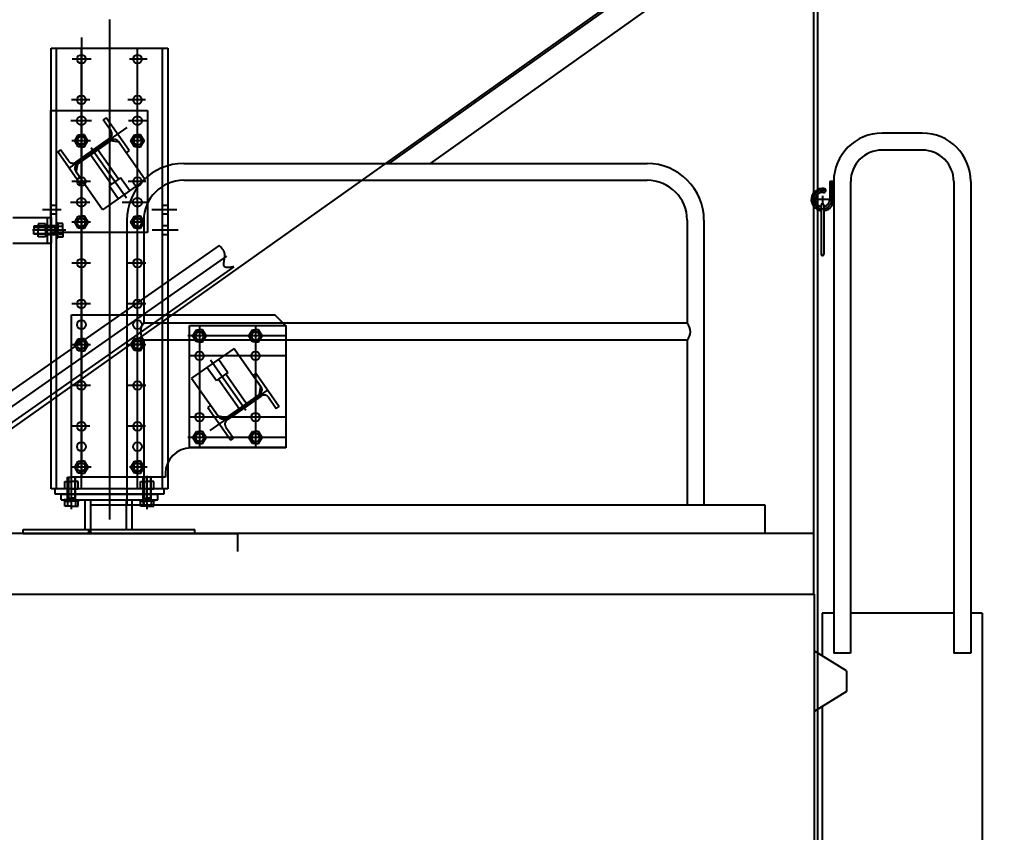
# Model space of a CAD drawing. Header units: millimetres. Extents: x 0 to 42000, y 0 to 29700.
# Drawn here: x 17909 to 20346, y 14792 to 16824 of the extents above; entities that cross this region are included whole.
import ezdxf

# ---------------------------------------------------------------- set-up
doc = ezdxf.new("R2010")
doc.units = ezdxf.units.MM
doc.header["$LTSCALE"] = 1000
for name, pattern in [('F', [0.75, 0.5, -0.25]), ('G', [2, 1.25, -0.25, 0.25, -0.25]), ('K', [2.5, 1.25, -0.25, 0.25, -0.25, 0.25, -0.25])]:
    doc.linetypes.add(name, pattern=pattern)
for name, color, linetype in [('01', 7, 'Continuous'), ('02', 1, 'Continuous'), ('04', 2, 'F'), ('05', 142, 'G'), ('07', 6, 'K'), ('08', 1, 'Continuous')]:
    doc.layers.add(name, color=color, linetype=linetype)
doc.styles.get("Standard").update_dxf_attribs({"font": 'isocp', "width": 0.707, "bigfont": 'intecad.shx'})
doc.dimstyles.new('INTE', dxfattribs={"dimscale": 100, "dimtxt": 3.5, "dimasz": 3, "dimexe": 3, "dimexo": 0, "dimgap": 1, "dimtad": 1, "dimdec": 0, "dimdsep": 46, "dimtxsty": 'Standard', "dimcen": 0, "dimclrd": 1, "dimclre": 1, "dimclrt": 3, "dimaunit": 1, "dimadec": 0, "dimazin": 0, "dimtfac": 1, "dimtdec": 0, "dimtmove": 0, "dimatfit": 0, "dimfxl": 1, "dimarcsym": 0})

# ---------------------------------------------------------------- blocks, each defined once
blk = doc.blocks.new('*D672')
at = {"layer": '08', "color": 1, "lineweight": -2}
for p, q in [((7192, 14983.9), (7192, 22424.2)), ((19894.5, 15539.4), (19894.5, 22424.2)), ((19594.5, 22124.2), (7492, 22124.2))]:
    blk.add_line(p, q, dxfattribs=at)
at = {"layer": '08', "color": 1}
for points in [[(7492, 22174.2), (7492, 22074.2), (7192, 22124.2)], [(19594.5, 22174.2), (19594.5, 22074.2), (19894.5, 22124.2)]]:
    blk.add_solid(points, dxfattribs=at)
at = {"layer": 'DEFPOINTS', "color": 0}
for p in [(7192, 22124.2), (19894.5, 15539.4), (7192, 14983.9)]:
    blk.add_point(p, dxfattribs=at)
at = {"layer": '08', "color": 3, "insert": (13543.2, 22399.3), "char_height": 350, "attachment_point": 5}
blk.add_mtext('12703', dxfattribs=at)
blk = doc.blocks.new('*D675')
at = {"layer": '08', "color": 1, "lineweight": -2}
for p, q in [((32404, 24603.7), (33320.5, 24603.7)), ((33020.5, 7640.5), (33020.5, 24303.7)), ((18876.1, 7340.5), (33320.5, 7340.5))]:
    blk.add_line(p, q, dxfattribs=at)
at = {"layer": '08', "color": 1}
for points in [[(32970.5, 24303.7), (33070.5, 24303.7), (33020.5, 24603.7)], [(32970.5, 7640.5), (33070.5, 7640.5), (33020.5, 7340.5)]]:
    blk.add_solid(points, dxfattribs=at)
at = {"layer": 'DEFPOINTS', "color": 0}
for p in [(32404, 24603.7), (33020.5, 24603.7), (18876.1, 7340.5)]:
    blk.add_point(p, dxfattribs=at)
at = {"layer": '08', "color": 3, "insert": (32745.5, 17193.2), "char_height": 350, "attachment_point": 5, "rotation": 90}
blk.add_mtext('17263', dxfattribs=at)
blk = doc.blocks.new('*D677')
at = {"layer": '08', "color": 1, "lineweight": -2}
for p, q in [((16398.8, 19983.5), (16398.8, 21558.3)), ((19904, 12102.8), (19904, 21558.3)), ((16698.8, 21258.3), (19604, 21258.3))]:
    blk.add_line(p, q, dxfattribs=at)
at = {"layer": '08', "color": 1}
for points in [[(16698.8, 21308.3), (16698.8, 21208.3), (16398.8, 21258.3)], [(19604, 21308.3), (19604, 21208.3), (19904, 21258.3)]]:
    blk.add_solid(points, dxfattribs=at)
at = {"layer": 'DEFPOINTS', "color": 0}
for p in [(19904, 21258.3), (16398.8, 19983.5), (19904, 12102.8)]:
    blk.add_point(p, dxfattribs=at)
at = {"layer": '08', "color": 3, "insert": (18151.4, 21533.3), "char_height": 350, "attachment_point": 5}
blk.add_mtext('3505', dxfattribs=at)
blk = doc.blocks.new('*U724')
at = {"layer": '01'}
for p, q in [((0, 16.5), (-15, 7.8)), ((-15, 7.8), (-15, 0)), ((-15, -7.8), (-15, 0)), ((15, 7.8), (0, 16.5)), ((15, 0), (15, 7.8)), ((15, 0), (15, -7.8)), ((0, -16.5), (-15, -7.8)), ((15, -7.8), (0, -16.5))]:
    blk.add_line(p, q, dxfattribs=at)
at = {"layer": '05'}
for p, q in [((-16.9, 0), (16.3, 0)), ((0, -18.3), (0, 17.9))]:
    blk.add_line(p, q, dxfattribs=at)
blk = doc.blocks.new('*U683')
at = {"layer": '01'}
for p, q in [((-12.5, 0), (-12.5, 16.8)), ((-12.5, 16.8), (0, 16.8)), ((0, 10), (-12.5, 10)), ((-12.5, 0), (-12.5, -16.8)), ((0, 16.8), (0, 0)), ((0, 10), (60, 10)), ((0, -16.8), (0, 0)), ((7.5, 10), (7.5, 0)), ((7.5, -10), (7.5, 0)), ((60, 10), (60, 0)), ((60, -10), (60, 0)), ((0, -10), (-12.5, -10)), ((-12.5, -16.8), (0, -16.8)), ((0, -10), (60, -10))]:
    blk.add_line(p, q, dxfattribs=at)
at = {"layer": '02'}
for p, q in [((60, 8), (7.5, 8)), ((60, -8), (7.5, -8))]:
    blk.add_line(p, q, dxfattribs=at)
at = {"layer": '05'}
blk.add_line((-15.6, 0), (63.5, 0), dxfattribs=at)
blk = doc.blocks.new('*U684')
at = {"layer": '01'}
for p, q in [((-18, 0), (-18, 16.5)), ((-18, 16.5), (0, 16.5)), ((-18, 10), (0, 10)), ((0, 16.5), (0, 0)), ((0, -16.5), (0, 0)), ((-18, 0), (-18, -16.5)), ((-18, -10), (0, -10)), ((-18, -16.5), (0, -16.5))]:
    blk.add_line(p, q, dxfattribs=at)
at = {"layer": '05'}
blk.add_line((-19.1, 0), (1.1, 0), dxfattribs=at)
blk = doc.blocks.new('hfg')
at = {"layer": '01'}
for p, q in [((8066.2, -2167.8), (8066.2, -2170.8)), ((8073.7, -2167.8), (8073.7, -2170.8)), ((8095.7, -2167.8), (8095.7, -2170.8)), ((8103.2, -2167.8), (8103.2, -2170.8)), ((8066.2, -2170.8), (8084.7, -2170.8)), ((8103.2, -2170.8), (8084.7, -2170.8))]:
    blk.add_line(p, q, dxfattribs=at)
at = {"layer": '05', "color": 4, "linetype": 'G', "ltscale": 0.2}
blk.add_line((8084.7, -2190.8), (8084.7, -2124.3), dxfattribs=at)
at = {"layer": '05'}
blk.add_line((8084.7, -2165.7), (8084.7, -2172.6), dxfattribs=at)
at = {"layer": '02', "rotation": 90}
for name, p in [('*U683', (8084.7, -2170.8)), ('*U684', (8084.7, -2121.8))]:
    blk.add_blockref(name, p, dxfattribs=at)

msp = doc.modelspace()

# ---------------------------------------------------------------- linework, layer by layer
for p, q in [((19933.8, 16419.1), (19933.8, 16374.1)), ((19912.1, 16359.8), (19912.1, 16237.9)), ((19919.5, 16359.8), (19919.5, 16237.9)), ((18013.5, 15623.4), (18013.5, 15637.4)), ((18073.5, 15549.4), (18073.5, 15623.4)), ((18087.5, 15549.4), (18087.5, 15623.4)), ((18176.5, 15549.4), (18176.5, 15623.4)), ((18190.5, 15549.4), (18190.5, 15623.4)), ((18254.5, 15623.4), (18254.5, 15637.4)), ((17918.5, 15549.4), (18347.5, 15549.4)), ((17918.5, 15539.4), (17918.5, 15549.4)), ((18082.5, 15539.4), (18082.5, 15549.4)), ((18347.5, 15539.4), (18347.5, 15549.4)), ((17918.5, 15539.4), (18347.5, 15539.4)), ((19976, 15195.7), (19895, 15246.2)), ((19895, 15246.2), (19895, 15094.2)), ((19976, 15195.7), (19976, 15144.7)), ((19976, 15144.7), (19895, 15094.2))]:
    msp.add_line(p, q)
for centre, start, end in [((19915.8, 16359.8), 0, 180), ((19915.8, 16237.9), 180, 0)]:
    msp.add_arc(centre, 3.7, start, end)
at = {"layer": '01'}
for p, q in [((31696.5, 25600.6), (14793.1, 13604.1)), ((17987.9, 16291.5), (17987.9, 16596.5)), ((18125.9, 16578.5), (18118.5, 16573.3)), ((18175.9, 16491.4), (18156.4, 16519.2)), ((20165, 16540.2), (20065, 16540.2)), ((20165, 16497.9), (20065, 16497.9)), ((18319.6, 16464.7), (19477.6, 16464.7)), ((18319.6, 16422.4), (19477.6, 16422.4)), ((18069.4, 16416.8), (18062, 16411.7)), ((19943.8, 16419.1), (19943.8, 15240.2)), ((19986.1, 16419.1), (19986.1, 15240.2)), ((20243.8, 16419.1), (20243.8, 15240.2)), ((20286.1, 16419.1), (20286.1, 15240.2)), ((17893, 16329.4), (17988, 16329.4)), ((17978, 16329.4), (17978, 16265.4)), ((17988, 16329.4), (17988, 16265.4)), ((18177.6, 16322.4), (18177.6, 15610.4)), ((18219.6, 16322.4), (18219.6, 16064.6)), ((19577.6, 16322.4), (19577.6, 16064.6)), ((19619.6, 16322.4), (19619.6, 15610.4)), ((17893, 16265.4), (17988, 16265.4)), ((18039, 16086.4), (18547, 16086.4)), ((18039, 15680.4), (18039, 16086.4)), ((18575, 16058.4), (18547, 16086.4)), ((18575, 16059.4), (18575, 15754.4)), ((18575, 16058.4), (18575, 15753.4)), ((18219.6, 16022.7), (18219.6, 15610.4)), ((19577.6, 16022.7), (19577.6, 15610.4)), ((18493.5, 15934), (18513, 15906.1)), ((18437, 15772.4), (18444.3, 15777.5)), ((18575, 15753.4), (18338, 15753.4)), ((18274, 15680.4), (18039, 15680.4)), ((18274, 15689.4), (18274, 15680.4)), ((18013.5, 15637.4), (18254.5, 15637.4)), ((18013.5, 15623.4), (18254.5, 15623.4)), ((18039.5, 15623.4), (18021, 15623.4)), ((18039.5, 15623.4), (18058, 15623.4)), ((19915, 15340.2), (19915, 15233.7)), ((20243.8, 15340.2), (19986.1, 15340.2)), ((20315, 15340.2), (20286.1, 15340.2)), ((20315, 15340.2), (20315, 14041.5)), ((19986.1, 15240.2), (19943.8, 15240.2)), ((20286.1, 15240.2), (20243.8, 15240.2)), ((19915, 15106.7), (19915, 14253.7))]:
    msp.add_line(p, q, dxfattribs=at)
at = {"layer": '01', "color": 7, "linetype": 'Continuous'}
for p, q in [((20623.2, 17663.4), (18935.5, 16464.7)), ((20515.1, 17660.2), (18831.9, 16464.7)), ((17988, 15651.4), (17988, 16752.4)), ((17988, 16752.4), (18280, 16752.4)), ((18002, 15651.4), (18002, 16752.4)), ((18266, 16752.4), (18266, 15651.4)), ((18280, 16752.4), (18280, 15651.4)), ((19943.8, 16419.1), (19933.8, 16419.1)), ((19943.8, 16419.1), (19943.8, 16374.1)), ((19577.4, 16064.8), (18219.7, 16064.8)), ((19577.4, 16022.5), (18219.7, 16022.5)), ((18280, 15651.4), (17988, 15651.4)), ((17998, 15637.4), (17998, 15651.4)), ((18270, 15651.4), (18270, 15637.4)), ((18270, 15637.4), (17998, 15637.4)), ((19772.5, 15610.4), (18086.5, 15610.4)), ((18086.5, 15610.4), (18086.5, 15539.4)), ((19772.5, 15539.4), (19772.5, 15610.4)), ((19894.5, 15539.4), (17894.5, 15539.4)), ((19894.5, 15387.6), (19894.5, 15539.4)), ((17198.3, 15387.4), (19895, 15387.4)), ((19895, 15387.4), (19895, 13709.9)), ((19943.8, 15340.2), (19915, 15340.2))]:
    msp.add_line(p, q, dxfattribs=at)
at = {"layer": '01'}
for centre in [(18064, 16725.4), (18204, 16725.4), (18064, 16623.4), (18204, 16623.4), (18064, 16521.4), (18204, 16521.4), (18064, 16419.4), (18204, 16419.4), (18064, 16317.4), (18204, 16317.4), (18064, 16215.4), (18064, 16215.4), (18204, 16215.4), (18204, 16215.4), (18064, 16113.4), (18204, 16113.4), (18064, 16061.4), (18204, 16061.4), (18359, 16033.4), (18499, 16033.4), (18064, 16011.4), (18064, 16011.4), (18204, 16011.4), (18204, 16011.4), (18359, 15983.4), (18499, 15983.4), (18064, 15909.4), (18204, 15909.4), (18359, 15830.4), (18499, 15830.4), (18064, 15807.4), (18204, 15807.4), (18359, 15779.6), (18359, 15779.4), (18499, 15779.6), (18499, 15779.4), (18064, 15756.4), (18204, 15756.4), (18064, 15705.4), (18064, 15705.4), (18204, 15705.4), (18204, 15705.4)]:
    msp.add_circle(centre, 11, dxfattribs=at)
at = {"layer": '01', "color": 7, "linetype": 'Continuous'}
for centre, radius, start, end in [((20065, 16419.1), 121.2, 90, 180), ((20165, 16419.1), 121.2, 0, 90), ((20065, 16419.1), 78.8, 90, 180), ((20165, 16419.1), 78.8, 0, 90), ((19915.8, 16374.1), 28, 82.4054, 262.4054), ((19918.9, 16396.9), 5, 262.4054, 82.4054), ((19915.8, 16374.1), 18, 82.4054, 258.1361), ((19915.8, 16374.1), 18, 281.8639, 0), ((19915.8, 16374.1), 28, 277.5946, 0), ((18243.1, 16043.7), 31.5, 137.8524, 222.1476), ((19554.1, 16043.7), 31.5, 317.8524, 42.1476)]:
    msp.add_arc(centre, radius, start, end, dxfattribs=at)
at = {"layer": '01'}
for centre, radius, start, end in [((18319.6, 16322.4), 142, 90, 180), ((19477.6, 16322.4), 142, 0, 90), ((18319.6, 16322.4), 100, 90, 180), ((19477.6, 16322.4), 100, 0, 90), ((18338, 15689.4), 64, 90, 180)]:
    msp.add_arc(centre, radius, start, end, dxfattribs=at)
at = {"layer": '02', "color": 1, "linetype": 'Continuous'}
for p, q in [((17988, 16308.4), (17978, 16308.4)), ((17988, 16286.4), (17978, 16286.4))]:
    msp.add_line(p, q, dxfattribs=at)
msp.add_circle((18063.9, 16521.5), 10, dxfattribs=at)
for centre, start, end in [((18203.9, 16521.5), 0, 270.4289), ((18064, 16317.4), 270, 180), ((18204, 16317.4), 1.2251, 269.5711), ((18359, 16033.1), 1.2251, 269.5711), ((18499, 16033.1), 1.2251, 269.5711), ((18064, 16011.4), 270, 180), ((18204, 16011.4), 1.2251, 269.5711), ((18359, 15779.4), 1.2251, 269.5711), ((18499, 15779.4), 1.2251, 269.5711), ((18064, 15705.4), 270, 180), ((18204, 15705.4), 1.2251, 269.5711)]:
    msp.add_arc(centre, 10, start, end, dxfattribs=at)
at = {"layer": '04', "color": 2, "linetype": 'F'}
for p, q in [((17987.9, 16596.5), (18228.9, 16596.5)), ((18228.9, 16596.5), (18228.9, 16291.5)), ((18138, 16545.4), (18118.5, 16573.3)), ((18183.3, 16496.5), (18125.9, 16578.5)), ((18049.6, 16467.7), (18134.8, 16527.3)), ((18053.1, 16462.8), (18138.3, 16522.4)), ((18136.6, 16521.3), (18054.7, 16463.9)), ((18157.5, 16517.6), (18136.6, 16521.3)), ((18012, 16498.7), (18004.7, 16493.6)), ((18031.5, 16470.9), (18012, 16498.7)), ((18104.7, 16498.9), (18101.2, 16503.8)), ((18156.3, 16425.2), (18104.7, 16498.9)), ((18223.5, 16423.4), (18157.5, 16517.6)), ((18183.3, 16496.5), (18175.9, 16491.4)), ((18062, 16411.7), (18004.7, 16493.6)), ((18086.7, 16486.3), (18083.2, 16491.2)), ((18086.7, 16486.3), (18083.2, 16491.2)), ((18138.3, 16412.6), (18086.7, 16486.3)), ((18051, 16443), (18054.7, 16463.9)), ((18069.4, 16416.8), (18049.9, 16444.7)), ((18117, 16348.8), (18051, 16443)), ((18223.5, 16423.4), (18117, 16348.8)), ((18161.6, 16428.9), (18133, 16408.8)), ((18184.6, 16396.2), (18161.6, 16428.9)), ((18155.9, 16376.1), (18133, 16408.8)), ((18002, 16359.4), (17988, 16359.4)), ((18280, 16359.4), (18266, 16359.4)), ((18002, 16337.4), (17988, 16337.4)), ((18280, 16337.4), (18266, 16337.4)), ((18002, 16308.4), (17988, 16308.4)), ((18280, 16308.4), (18266, 16308.4)), ((18228.9, 16291.5), (17987.9, 16291.5)), ((18002, 16286.4), (17988, 16286.4)), ((18280, 16286.4), (18266, 16286.4)), ((18334, 16059.4), (18575, 16059.4)), ((18334, 15754.4), (18334, 16059.4)), ((18445.9, 16002), (18339.4, 15927.4)), ((18445.9, 16002), (18511.8, 15907.8)), ((18407, 15974.7), (18429.9, 15942)), ((18378.3, 15954.7), (18401.2, 15921.9)), ((18429.9, 15942), (18401.2, 15921.9)), ((18424.6, 15938.2), (18476.2, 15864.5)), ((18493.5, 15934), (18500.8, 15939.2)), ((18500.8, 15939.2), (18558.2, 15857.2)), ((18339.4, 15927.4), (18405.3, 15833.2)), ((18406.6, 15925.6), (18458.2, 15851.9)), ((18529.5, 15898.2), (18384.7, 15796.8)), ((18509.8, 15888), (18424.6, 15828.4)), ((18508.1, 15886.9), (18426.2, 15829.5)), ((18511.8, 15907.8), (18508.1, 15886.9)), ((18513.2, 15883.1), (18428, 15823.5)), ((18476.2, 15864.5), (18479.6, 15859.6)), ((18476.2, 15864.5), (18479.6, 15859.6)), ((18531.3, 15879.9), (18550.8, 15852.1)), ((18379.6, 15854.3), (18387, 15859.4)), ((18379.6, 15854.3), (18437, 15772.4)), ((18387, 15859.4), (18406.5, 15831.6)), ((18458.2, 15851.9), (18461.6, 15847)), ((18550.8, 15852.1), (18558.2, 15857.2)), ((18405.3, 15833.2), (18426.2, 15829.5)), ((18424.8, 15805.4), (18444.3, 15777.5)), ((18575, 15754.4), (18334, 15754.4))]:
    msp.add_line(p, q, dxfattribs=at)
for centre in [(18063.9, 16571.5), (18203.9, 16571.5), (18063.9, 16367.5), (18203.9, 16367.5)]:
    msp.add_circle(centre, 11, dxfattribs=at)
for centre, start, end in [((18127.4, 16538), 305, 35), ((18145.7, 16511.8), 35, 125), ((18042.2, 16478.3), 215, 305), ((18060.5, 16452.1), 125, 215), ((18502.3, 15898.7), 305, 35), ((18520.7, 15872.5), 35, 125), ((18417.1, 15839), 215, 305), ((18435.5, 15812.8), 125, 215)]:
    msp.add_arc(centre, 13, start, end, dxfattribs=at)
at = {"layer": '05'}
for p, q in [((18134, 16824.3), (18134, 15401.6)), ((18176.3, 16377.5), (18088.3, 16503.1)), ((19933.8, 16374.1), (19890.3, 16374.1)), ((18386.6, 15973.3), (18474.5, 15847.7))]:
    msp.add_line(p, q, dxfattribs=at)
at = {"layer": '05', "color": 4, "linetype": 'G'}
for p, q in [((18064, 16779.4), (18064, 15678.4)), ((18064, 15651.4), (18064, 16752.4)), ((18204, 15651.4), (18204, 16752.4)), ((18088.2, 16725.4), (18041, 16725.4)), ((18228.1, 16725.4), (18183.8, 16725.4)), ((18085.1, 16623.4), (18039, 16623.4)), ((18224.1, 16623.4), (18179.9, 16623.4)), ((18037.7, 16571.5), (18089.4, 16571.5)), ((18181.2, 16571.5), (18228.9, 16571.5)), ((18033.3, 16452.6), (18178.2, 16554)), ((18087, 16521.4), (18040.2, 16521.4)), ((18098.1, 16489.2), (18088.3, 16503.2)), ((18087, 16419.4), (18040.2, 16419.4)), ((18224.7, 16419.4), (18180.5, 16419.4)), ((19938.8, 16419.1), (19938.8, 16374.1)), ((19915.8, 16383.6), (19915.8, 16362.4)), ((18013.4, 16348.4), (17967, 16348.4)), ((18036.5, 16367.5), (18085, 16367.5)), ((18165.8, 16367.5), (18228.9, 16367.5)), ((18302.1, 16348.4), (18240.2, 16348.4)), ((18087, 16317.4), (18040.2, 16317.4)), ((18001.7, 16297.4), (17958, 16297.4)), ((18020.2, 16297.4), (17962.7, 16297.4)), ((18305.5, 16297.4), (18241.1, 16297.4)), ((18426.6, 16232.8), (17806.2, 15798.4)), ((18087, 16215.4), (18040.2, 16215.4)), ((18087, 16215.4), (18040.2, 16215.4)), ((18224.7, 16215.4), (18180.5, 16215.4)), ((18224.7, 16215.4), (18180.5, 16215.4)), ((18087, 16113.4), (18040.2, 16113.4)), ((18224.7, 16113.4), (18180.5, 16113.4)), ((18064, 15680.4), (18064, 16086.4)), ((18204, 15680.4), (18204, 16086.4)), ((18359, 16059.4), (18359, 15754.4)), ((18359, 16058.4), (18359, 15753.4)), ((18499, 16059.4), (18499, 15754.4)), ((18499, 16058.4), (18499, 15753.4)), ((18575, 16033.4), (18329.7, 16033.4)), ((18575, 16033.4), (18334, 16033.4)), ((18087, 16011.4), (18040.2, 16011.4)), ((18224.7, 16011.4), (18180.5, 16011.4)), ((18575, 15983.4), (18334, 15983.4)), ((18087, 15909.4), (18040.2, 15909.4)), ((18224.7, 15909.4), (18180.5, 15909.4)), ((18464.8, 15861.6), (18474.6, 15847.7)), ((18575, 15830.4), (18334, 15830.4)), ((18085.1, 15807.4), (18039, 15807.4)), ((18224.1, 15807.4), (18179.9, 15807.4)), ((18575, 15779.4), (18329.7, 15779.4)), ((18575, 15779.4), (18334, 15779.4)), ((18088.2, 15705.4), (18041, 15705.4)), ((18228.1, 15705.4), (18183.8, 15705.4)), ((18228.5, 15603.3), (18228.5, 15664.2))]:
    msp.add_line(p, q, dxfattribs=at)
at = {"layer": '05'}
msp.add_arc((19915.8, 16374.1), 23, 77.5197, 0, dxfattribs=at)
at = {"layer": '07', "color": 6, "linetype": 'K'}
for p, q in [((18408, 16259.4), (17787.6, 15825)), ((18445.2, 16206.2), (17824.9, 15771.8))]:
    msp.add_line(p, q, dxfattribs=at)
at = {"layer": '07'}
for p, q in [((17918.5, 15539.4), (17808.2, 15539.4)), ((18347.5, 15539.4), (18453.6, 15539.4)), ((18453.6, 15539.4), (18453.6, 15494))]:
    msp.add_line(p, q, dxfattribs=at)
msp.add_spline([(18445.2, 16206.2), (18421.9, 16206.2), (18421.9, 16239.8), (18408, 16259.4)], degree=3, dxfattribs=at)

# ---------------------------------------------------------------- block references
at = {"layer": '02', "xscale": -1, "rotation": 90}
for name, p in [('*U724', (18063.8, 16521.4)), ('*U724', (18204, 16521.4)), ('*U724', (18064, 16317.4)), ('*U724', (18204, 16317.6)), ('hfg', (15834.2, 24382.1)), ('*U724', (18359, 16033.4)), ('*U724', (18499, 16033.4)), ('*U724', (18064, 16011.4)), ('*U724', (18204, 16011.6)), ('*U724', (18359, 15779.6)), ('*U724', (18499, 15779.6)), ('*U724', (18064, 15705.4)), ('*U724', (18204, 15705.6))]:
    msp.add_blockref(name, p, dxfattribs=at)
at = {"layer": '02', "xscale": -1}
for p in [(26124.1, 17791.1), (26313.1, 17791.1)]:
    msp.add_blockref('hfg', p, dxfattribs=at)

# ---------------------------------------------------------------- dimensions: what is measured, and where the dimension line sits
at = {"layer": '08'}
dim = msp.add_linear_dim(base=(33020.5, 24603.7), p1=(18876.1, 7340.5), p2=(32404, 24603.7), angle=90, dimstyle='INTE', dxfattribs=at)
dim.commit()
dim.dimension.update_dxf_attribs({"geometry": '*D675', "text_midpoint": (33020.5, 17193.2), "dimtype": 160})
dim = msp.add_linear_dim(base=(7191.9694409, 22124.2234055), p1=(19894.4694409, 15539.3561008), p2=(7191.9694409, 14983.8893549), dimstyle='INTE', dxfattribs=at)
dim.commit()
dim.dimension.update_dxf_attribs({"geometry": '*D672', "text_midpoint": (13543.2194409, 22399.2578543)})
dim = msp.add_linear_dim(base=(19904, 21258.3), p1=(16398.8, 19983.5), p2=(19904, 12102.8), dimstyle='INTE', dxfattribs=at)
dim.commit()
dim.dimension.update_dxf_attribs({"geometry": '*D677', "text_midpoint": (18151.4, 21258.3), "dimtype": 160})

doc.saveas('drawing.dxf')
